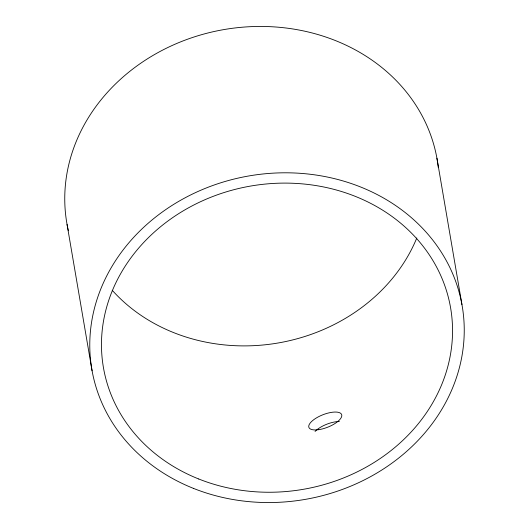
<?xml version="1.0" encoding="UTF-8"?>
<svg xmlns="http://www.w3.org/2000/svg" width="529" height="529" viewBox="0 0 529 529"><rect width="100%" height="100%" fill="white"/><g stroke="black" fill="none" stroke-linecap="round" stroke-linejoin="round"><path stroke-width="0.79" d="M436.921 158.211L461.943 304.565M67.057 224.435L92.079 370.789M68.353 230.73A187.874 164.162 -9.7 0 1 224.362 29.505A187.874 164.162 -9.7 0 1 438.303 167.548M416.799 237.977A176.131 153.899 -9.7 0 1 278.089 342.99A176.131 153.899 -9.7 0 1 112.247 290.302M315.053 431.446A17.596 6.778 -21.6 0 1 339.36 421.527M193.528 488.412A187.874 164.162 -9.7 0 0 463.893 320.164A187.874 164.162 -9.7 0 0 173.598 204.452A187.874 164.162 -9.7 0 0 193.528 488.412M198.745 478.996A176.131 153.899 -9.7 0 0 452.216 321.255A176.131 153.899 -9.7 0 0 180.065 212.777A176.131 153.899 -9.7 0 0 198.745 478.996M318.551 429.687A17.589 6.672 -21.5 0 0 341.714 414.802A17.589 6.672 -21.5 0 0 315.515 418.479A17.589 6.672 -21.5 0 0 318.551 429.687"/></g></svg>
